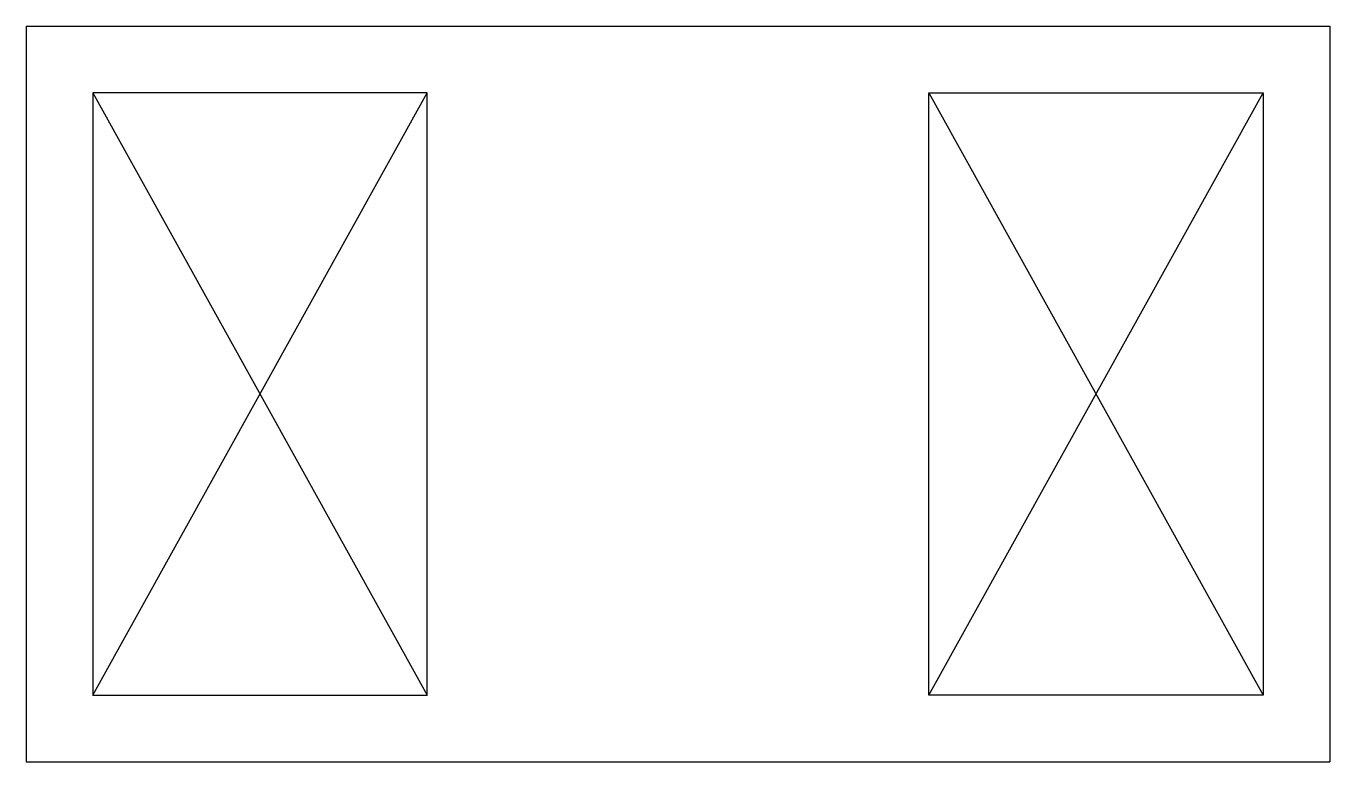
# Model space of a CAD drawing. Extents: x -1.95 to 1.95, y -1.1 to 1.1.
import ezdxf

# ---------------------------------------------------------------- set-up
doc = ezdxf.new("R2010")
doc.units = 0
doc.layers.add('粗实线层', color=7, linetype='CONTINUOUS')

msp = doc.modelspace()

# ---------------------------------------------------------------- linework, layer by layer
at = {"layer": '粗实线层'}
for p, q in [((-1.95, 1.1), (1.95, 1.1)), ((-1.95, 1.1), (-1.95, -1.1)), ((1.95, 1.1), (1.95, -1.1)), ((-0.75, 0.9), (-1.75, 0.9)), ((-1.75, 0.9), (-1.75, -0.9)), ((-1.75, 0.9), (-0.75, -0.9)), ((-1.75, -0.9), (-0.75, 0.9)), ((-0.75, -0.9), (-0.75, 0.9)), ((0.75, -0.9), (0.75, 0.9)), ((0.75, 0.9), (1.75, 0.9)), ((0.75, 0.9), (1.75, -0.9)), ((0.75, -0.9), (1.75, 0.9)), ((1.75, 0.9), (1.75, -0.9)), ((-1.75, -0.9), (-0.75, -0.9)), ((1.75, -0.9), (0.75, -0.9)), ((-1.95, -1.1), (1.95, -1.1))]:
    msp.add_line(p, q, dxfattribs=at)

doc.saveas('drawing.dxf')
